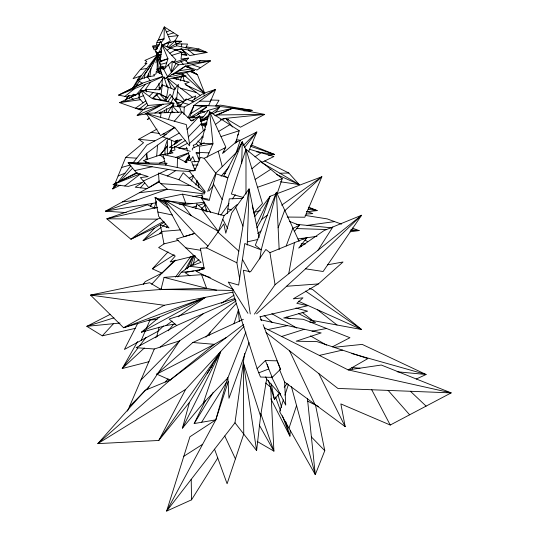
<?xml version="1.0" encoding="UTF-8"?>
<svg xmlns="http://www.w3.org/2000/svg" width="538" height="538" viewBox="0 0 538 538"><rect width="100%" height="100%" fill="white"/><g stroke="black" fill="none" stroke-linecap="round" stroke-linejoin="round"><path stroke-width="0.81" d="M245.987 194.131L245.994 149.241L282.248 178.697L277.157 193.579M167.331 154.473L167.412 139.766L164.07 150.129L160.001 154.964M173.982 103.141L167.856 101.83L165.751 100.498L165.798 97.035L159.113 93.336L152.335 98.588L140.916 90.169L138.602 97.647L143.128 102.778M171.494 149.228L171.622 140.257M177.251 167.486L177.479 157.762L162.879 154.48L165.603 165.058L193.398 170.849M241.703 163.465L242.261 141.696L223.821 175.832L227.863 177.796L218.152 214.776M148.575 76.867L148.676 73.531M247.224 245.113L249.074 188.851L231.71 212.987L225.785 233.203L223.842 223.929L206.585 247.924L200.338 248.307L204.144 268.469L196.363 271.36L233.21 289.525M157.009 71.978L157.486 56.429M166.45 112.637L166.605 108.535M199.181 158.703L199.706 146.175L212.961 143.834L209.618 111.756L239.235 130.734L235.624 143.095M183.915 114.48L184.265 107.082L215.603 89.436L208.67 105.535L194.003 105.401L187.95 117.822M161.857 86.719L162.395 78.36M192.288 150.008L192.396 148.353L204.265 142.745M290.312 430.373L289.942 436.17L270.856 398.779M171.844 113.007L172.402 105.966L184.265 107.082M146.437 91.897L146.618 89.463L159.369 89.759L162.274 84.87L174.299 89.59L178.381 84.311L176.767 97.869L174.359 100.055M156.699 155.892L157.547 145.166M172.288 61.258L168.441 64.775L171.4 72.448L172.288 61.258L178.475 64.842L210.546 60.888L196.995 70.027L185.496 66.093L165.886 78.373L162.947 77.411L159.524 66.806L163.754 69.409L167.553 76.578M160.586 117.365L161.023 112.819M145.737 163.048L145.899 161.413M146.067 159.786L146.733 153.276L167.197 137.93M175.67 142.348L175.845 140.68M244.602 353.493L234.985 422.787L256.613 450.595L260.58 416.15L266.626 379.135L265.738 376.782M173.747 62.018L175.906 59.799L162.194 44.95L167.95 58.75L160.028 61.016L162.194 44.95L181.844 52.253L181.003 59.106L188.502 58.091L185.758 61.224M162.274 84.87L161.03 94.749L168.024 97.97M170.687 153.491L171.245 149.356M160.102 113.531L160.331 111.864M227.244 213.626L229.289 198.858L242.645 198.401M149.86 76.571L150.996 68.608M259.78 258.986L261.199 249.908L276.438 192.248L299.101 241.441M239.699 279.202L236.881 262.8L249.074 188.851L259.114 237.5M166.598 97.311L168.286 87.23M144.251 78.461L145.099 73.612M181.313 46.793L181.831 43.948M195.946 185.059L196.821 180.264M190.244 160.781L190.546 159.154M288.731 273.741L294.434 242.651M195.812 208.737L196.78 203.815L205.361 211.246M155.926 62.865L157.372 55.596M176.699 143.209L177.358 139.988M193.236 264.615L195.059 256.485M156.672 336.943L159.06 327.151M233.324 292.06L205.388 297.332L159.329 317.111L123.565 327.729L90.525 295.073L161.003 289.451L164.07 277.373L201.562 274.683L210.257 277.48M172.214 97.297L174.299 89.59M245.879 332.087L227.877 377.851L203.324 403.002L182.443 428.154L189.437 402.39L220.728 351.475L244.03 326.452M217.756 457.999L191.528 499.836L166.645 511.1L215.799 419.848L227.715 377.642M180.324 80.835L181.474 76.82L171.837 74.58L175.449 73.437L194.373 70.424L185.496 66.093L175.449 73.437L186.168 76.033L167.399 79.301M181.931 75.212L182.389 73.605L204.837 93.612L197.399 74.634L191.36 70.633M164.561 222.14L154.567 228.139L130.929 239.222L106.82 218.798L154.224 208.011L156.363 201.051M283.412 399.868L279.619 411.59L315.281 474.637L324.777 450.696L315.524 405.06M284.925 395.188L288.455 384.253M168.481 119.577L170.788 112.496M233.943 323.782L238.576 309.491M234.985 422.787L166.645 511.1L189.921 436.775L215.799 419.848L228.307 381.543M236.142 152.738L240.311 140.243M288.98 428.14L296.559 405.585M203.324 403.002L220.728 351.475L185.65 389.377L158.784 440.467L97.829 443.621L145.132 390.319L170.102 380.057L243.734 324.407M256.908 227.809L261.878 219.168L270.076 196.296L321.865 176.753L304.804 217.224L287.191 217.049M159.47 51.843L161.978 44.876L160.687 41.453L155.28 51.076L156.82 52.771L160.801 52.132M209.215 335.356L210.351 332.188M249.094 342.598L228.98 398.308L227.877 377.851M191.71 101.077L203.465 93.35L215.603 89.436L194.003 105.401L189.43 117.97L202.987 116.665L199.894 118.696M207.977 246.169L194.783 233.384L183.902 236.781L163.875 199.759L218.334 231.38L224.084 215.637L237.13 204.568M190.244 266.263L193.996 256.135M278.133 227.803L284.71 210.21M286.216 245.933L292.914 228.018M132.482 96.369L133.357 94.143M136.551 85.979L137.129 84.5M157.009 129.086L138.663 139.281L143.552 142.725L125.65 157.499L112.805 188.932L120.236 185.186M185.57 162.469L187.769 157.083M248.455 151.985L256.855 131.978L235.321 142.738L222.51 153.478L225.563 147.607L204.158 158.3L200.425 157.378L194.776 170.64L189.188 170.997L205.139 191.589M194.205 99.564L195.724 95.972L176.713 104.002M141.238 340.339L145.442 330.588M146.41 328.335L149.961 320.083M127.513 411.086L154.319 348.994L179.598 340.863L236.135 300.816M207.069 157.331L212.961 143.834L200.882 143.243L209.618 111.756L225.846 147.143L224.111 148.932M207.688 191.313L215.738 173.182L237.325 151.548M188.139 160.216L189.504 157.163M185.839 47.788L187.52 44.062L176.141 43.834L169.093 47.754M146.921 77.216L157.533 54.789L144.85 60.471L146.76 61.399L144.951 63.699L146.975 63.249L140.357 69.516L133.074 78.683L141.232 75.724L157.533 54.789L148.824 68.521L140.882 79.375M187.157 268.845L193.276 255.94M191.205 181.071L193.344 176.565M256.532 224.81L270.076 196.296L254.77 216.592L252.295 205.819M215.799 419.848L194.191 423.554L205.503 400.366M171.057 102.516L173.189 98.212M166.982 46.873L169.107 42.603L175.166 40.942L176.794 45.797L207.049 52.455L189.779 55.575L181.34 48.998L174.843 49.98M182.443 428.154L220.728 351.475L158.784 440.467L189.437 402.39M171.4 72.448L175.973 63.39L185.785 59.98L188.058 63.659M137.762 323.338L124.412 349.451L158.058 331.233L163.451 326.001M185.28 269.652L192.88 255.698M137.62 341.563L122.22 368.543L149.006 361.677M164.224 44.446L170.358 40.908L164.292 26.9L164.063 38.938L158.32 39.745L164.292 26.9L178.078 35.589L174.884 41.049L181.521 41.271L176.706 44.311M128.185 95.737L125.677 100.001L128.36 95.851M132.368 88.636L139.06 77.264L141.232 75.724L133.242 88.219M168.576 154.043L172.745 147.163M174.413 144.413L176.504 140.969M185.341 162.563L189.706 155.395M194.191 423.554L213.31 392.256M204.453 193.942L167.379 189.235L159.06 182.026L158.542 173.007L178.872 179.726L183.182 172.785L205.099 192.604M201.609 422.276L226.37 382.41M156.497 55.374L159.033 52.509L161.508 52.818M317.992 250.244L332.807 226.996M167.473 145.912L164.937 149.853L165.031 154.83M145.327 73.538L157.533 54.789M207.197 373.54L209.968 369.337M210.889 367.931L212.732 365.127M147.056 389.613L157.278 374.3M158.206 372.908L179.598 340.863L140.916 380.036M171.629 96.215L167.856 101.83L152.335 98.588L157.385 93.356L140.916 90.169L147.896 105.448L174.003 103.357M201.804 198.119L202.745 196.74M152.335 98.588L165.751 100.498L170.062 94.224L176.323 102.2M167.493 112.792L172.617 105.334M184.83 162.099L189.537 155.24M144.823 90.357L150.506 82.22L162.658 76.705M154.998 89.873L163.982 77.028M254.42 314.118L275.053 284.723L361.576 215.247L323.123 271.502L305.557 268.825L256.572 313.836M143.263 284.326L145.199 281.616L161.904 273.136L175.805 260.096M220.815 215.119L229.027 203.626M232.403 198.892L235.301 194.837M250.493 146.289L252.947 142.926M125.751 100.034L129.214 95.307M135.152 87.203L139.941 80.653M175.482 277.11L190.909 256.377M199.013 62.307L200.358 60.512L210.546 60.888L185.496 66.093M177.769 276.962L181.299 272.329L198.973 259.598M137.963 347.972L122.22 368.543L144.265 348.046M139.483 345.981L146.087 337.353M160.021 155.22L167.715 145.267M212.987 113.814L215.859 112.086L219.739 107.075L208.529 110.29L197.244 114.466M115.872 184.985L112.805 188.932L116.833 184.702M117.916 182.355L130.815 165.758M132.765 163.249L146.901 145.058L164.937 135.589M200.371 120.707L208.529 110.29M141.931 108.79L140.889 110.108L119.678 102.657L140.902 92.267M244.494 147.547L256.855 131.978L243.243 145.616M168.32 330.789L173.539 324.219M268.314 380.353L274.454 399.431L279.699 392.875M284.205 387.239L287.218 383.48M157.822 46.678L155.63 49.402L154.15 49.94L152.55 46.012L158.495 45.051L156.397 44.56L157.513 40.538L164.063 38.938L161.534 42.072L156.955 42.549M158.703 45.589L159.645 44.419M294.212 231.656L299.397 225.247L289.444 221.394M208.825 191.024L213.109 185.899M221.131 176.289L229.006 166.861M173.747 104.426L171.804 106.679L159.161 113.323M135.509 95.576L145.462 84.258M174.292 121.205L182.295 112.106L191.716 121.037L199.692 115.865L203.351 130.754L189.497 143.518M202.422 269.195L203.525 267.944M140.378 187.802L144.769 182.859M205.859 337.185L236.209 303.479M161.931 232.846L143.108 240.674L154.567 228.139M203.263 136.02L195.502 144.44L193.135 145.287M151.689 284.246L161.904 273.136L174.171 260.863M192.967 118.024L194.628 116.228M161.904 273.136L152.368 268.818L168.031 251.865M110.377 314.286L86.826 326.324L102.294 335.84L113.518 323.681M165.227 381.967L168.071 378.88M165.886 78.373L178.475 64.842M187.116 129.409L199.692 115.865M119.705 181.683L132.355 168.387M136.955 163.552L146.733 153.276L147.54 159.1M188.367 136.854L201.521 123.31M129.483 406.513L148.905 386.842M149.282 96.336L153.061 92.523M163.754 69.409L168.441 64.775M161.144 68.064L156.04 52.078L156.423 51.709M257.097 368.631L265.389 360.534L277.077 360.85L280.473 369.263L272.181 377.367L260.493 377.044L257.097 368.631L232.598 291.892M305.557 268.825L361.576 215.247L324.132 230.533L298.691 248.092L307.158 237.46L269.935 252.652L265.873 249.484L250.56 271.798L243.398 270.258L250.284 313.957M155.28 337.797L157.123 336.089M146.739 113.895L137.156 115.388L147.896 105.448M159.53 233.566L161.366 231.865M166.269 227.318L167.493 226.182M284.77 210.728L321.865 176.753L281.65 205.186M167.964 47.526L175.166 40.942M204.709 210.835L206.565 209.174M259.982 316.821L307.83 305.685L296.855 303.338L302.961 297.837L293.264 298.832L318.409 283.923L343.015 261.993L327.541 264.817M226.397 337.42L214.285 344.32L170.102 380.057L97.829 443.621L185.65 389.377M170.102 380.057L156.746 374.105L192.86 342.498L243.398 319.296M149.147 117.936L147.257 119.577L149.49 118.407M199.316 270.406L202.389 267.736M206.693 106.934L196.928 115.32L189.43 117.97L206.693 106.934L194.003 105.401M201.38 208.596L205.153 205.402M175.139 324.058L166.027 325.53L141.42 332.188L159.329 317.111M251.912 168.75L260.917 161.36M257.749 233.553L260.93 230.97M237.406 135.22L238.69 134.184M124.897 96.396L134.668 88.622M215.456 124.48L221.811 119.564M160.089 347.138L203.404 313.614M139.423 108.905L146.854 103.162M124.816 185.973L140.29 174.07M160.055 289.821L161.38 288.798M160.358 218.092L157.244 219.141L130.929 239.222L163.969 221.273M167.123 50.29L170.284 47.956M143.108 240.674L161.171 227.406M162.51 226.424L165.859 223.963M200.667 121.043L209.215 114.782M211.192 113.336L219.739 107.075M166.027 325.53L172.133 321.152M178.239 316.781L205.388 297.332L164.204 305.281L123.565 327.729L205.388 297.332L141.42 332.188M145.811 100.875L135.3 108.333L143.545 109.47L162.974 104.237L145.092 113.969M261.878 219.168L267.332 215.308M201.434 198.078L202.806 197.123M178.401 240.318L163.982 243.889L158.636 247.588L175.233 256.054L170.156 261.932L195.247 255.745M130.512 97.526L135.085 94.385L126.793 96.779L118.595 95.118L142.288 83.168L162.624 76.47M254.918 156.874L261.233 152.752M255.146 179.43L270.708 169.322M152.368 268.818L174.137 254.709M221.461 303.304L234.05 295.14M183.808 456.291L202.638 444.274M185.26 140.559L173.956 147.742L169.288 147.419L181.898 139.302L174.413 141.481L162.772 136.8L174.668 127.405L189.477 145.791M159.43 180.976L148.811 187.708L140.411 177.587L148.219 176.592L136.585 172.967L128.131 162.779L167.103 163.263L165.603 165.058L128.131 162.779L175.718 170.647L189.88 171.481M167.217 176.034L175.718 170.647M189.208 178.253L193.424 175.583M191.091 113.39L202.335 106.403M218.643 131.44L229.813 124.695M200.788 121.144L208.683 116.403M129.201 98.346L134.668 95.058M154.883 113.135L171.158 103.585M157.58 48.272L155.63 49.402L156.995 49.684M169.82 53.215L175.59 49.926M168.589 139.14L179.255 133.101M235.348 299.384L176.713 325.503L136.114 347.689L154.319 348.994M159.06 182.026L105.435 211.158L126.235 212.571M187.466 143.296L178.623 148.058L187.184 148.636M203.351 130.754L205.503 129.611M279.558 369.7L284.622 382.014L345.181 426.647L340.863 403.917L390.245 425.033L451.174 392.888L381.287 365.033L348.16 369.895L264.232 327.729M332.343 346.862L349.942 337.709L303.23 319.29L283.687 317.971L307.615 311.186L295.934 308.018M156.746 374.105L214.285 344.32L192.86 342.498M136.982 172.476L113.141 184.608L128.333 186.39L142.873 182.133L135.22 187.197L147.008 188.576M235.072 142.819L236.525 142.086M292.645 228.583L299.397 225.247M143.047 91.218L146.618 89.463M137.251 173.048L113.141 184.608L140.162 173.882M143.283 181.044L168.192 169.403M177.439 158.488L188.851 153.216M416.271 379.028L426.096 374.502L362.188 344.394L334.172 347.286M215.388 115.845L232.537 108.279L264.676 114.406L240.466 127.217L225.718 118.34L220.822 119.47M137.156 115.388L162.974 104.237M166.477 31.937L169.968 30.478M207.843 118.494L200.896 121.366L207.749 118.777M214.79 115.623L232.537 108.279L215.859 112.086M138.602 97.647L143.424 95.663M118.091 175.993L125.072 173.155M150.506 82.22L118.595 95.118L142.503 83.37L137.466 80.075L147.331 76.82L154.601 75.818L153.586 74.721L156.06 73.894L156.215 71.581L162.025 74.311M175.886 99.772L177.298 99.221L183.458 101.79M258.791 372.841L268.785 368.947L267.198 364.461M227.07 119.786L228.603 119.207M249.128 111.494L252.181 110.344L220.345 105.132L215.677 105.979L196.242 105.34M196.168 50.061L199.013 48.998L207.049 52.455L181.34 48.998L175.233 50.283M156.82 52.771L161.756 51.043M170.055 48.151L176.794 45.797M159.282 163.196L164.742 161.292M175.61 157.493L188.791 152.893M257.527 187.285L282.248 178.697M190.297 151.326L174.346 146.484L174.958 149.927L170.754 151.36L173.034 152.893L160.122 154.991L143.316 160.654L149.322 163.196M192.187 207.419L196.8 205.893M198.34 205.381L204.393 203.377M260.426 210.432L254.05 212.51L262.45 203.505L245.994 149.241L231.387 193.989L243.68 197.607M161.978 44.876L169.107 42.603M220.997 136.565L239.235 130.734M281.656 336.485L304.347 329.276M113.969 317.837L86.826 326.324L120.061 323.035M167.668 34.694L173.687 32.825M235.005 298.469L169.087 319.027L176.713 325.503M171.804 55.36L181.844 52.253M158.098 70.263L160.411 69.55M161.951 69.072L165.038 68.124L167.95 58.75L159.779 62.045L161.205 66.759L164.581 66.82L156.787 69.267L161.38 72.751M223.223 152.153L224.81 151.682M186.551 66.954L188.105 66.49M173.209 62.576L188.502 58.091M121.561 167.506L130.203 164.978M206.76 123.827L201.199 125.004M220.977 119.712L225.718 118.34L264.676 114.406L217.675 114.964M194.373 70.424L182.382 73.572L175.449 73.437M160.492 64.405L166.686 62.812M139.181 97.708L119.678 102.657L140.364 99.698M159.409 71.258L160.842 70.922M201.259 123.989L206.962 122.671M319.35 355.416L342.43 350.103M102.294 335.84L135.179 328.388M247.561 241.811L257.863 239.484M134.628 170.607L152.099 166.746M157.641 199.342L182.476 194.157L208.307 199.188M267.823 329.538L287.507 325.625M203.936 268.899L185.018 272.631L189.921 275.88M311.973 331.206L326.586 328.496M187.48 62.724L200.358 60.512M156.37 202.745L105.435 211.158L167.379 189.235L139.295 192.759M192.833 196.626L202.779 194.951M140.357 69.516L146.914 68.434M152.947 46.994L158.226 46.174M157.244 219.141L106.82 218.798L147.412 204.749L154.224 208.011L157.54 207.5M179.107 204.178L185.738 203.156L192.644 203.539L204.722 202.201M201.273 124.816L206.995 123.942M179.107 70.767L191.326 68.938M223.27 173.727L225.684 173.377M307.097 225.388L334.609 221.609M297.958 238.953L316.956 236.35M349.996 231.824L359.088 230.58L352.202 228.058M122.435 201.918L136.538 200.149M168.542 36.718L178.078 35.589M268.106 155.166L274.521 154.426L251.246 144.978M154.224 208.011L157.493 207.628M182.012 204.776L192.644 203.539M306.741 211.73L317.158 210.6L308.61 207.15M181.299 272.329L193.579 271.017M195.22 270.843L196.854 270.668M167.089 42.791L171.097 42.367M175.106 41.944L181.521 41.271M190.566 120.33L193.808 120.001M148.38 320.238L157.096 319.377M161.602 231.454L180.472 229.921M153.35 47.976L157.015 47.68M185.65 66.504L187.264 66.382M286.579 286.263L318.409 283.923M243.929 110.936L252.181 110.344L215.677 105.979L219.04 100.25L210.385 100.007M306.088 214.043L312.8 213.613L306.613 211.347M198.986 161.42L191.629 161.73L195.112 170.68M182.295 112.106L146.148 113.316L160.526 135.542L174.668 127.405L146.148 113.316L186.296 124.567L189.739 144.971M192.934 165.085L197.964 164.924M279.874 173.229L288.792 173.007L299.175 184.534L280.278 181.763M164.204 305.281L90.525 295.073L149.692 282.726L161.003 289.451L206.605 288.328L216.612 290.17L233.714 290.473M236.424 139.914L238.832 139.941L240.385 140.573M196.067 152.53L199.215 152.563M161.003 289.451L216.612 290.17M199.786 101.131L210.493 101.305M156.74 52.482L156.04 52.078M177.621 104.728L181.669 104.863M296.357 228.556L326.465 229.531M350.722 230.311L359.088 230.58L350.837 229.76M199.443 152.442L209.006 152.886M301.219 243.727L305.396 243.963M125.65 157.499L136.713 158.172M160.963 183.673L190.176 185.583M309.693 322.094L315.557 322.477L298.435 313.513M194.245 168.448L195.785 168.569M181.319 54.62L186.881 55.118L181.34 48.998M359.949 368.241L351.886 367.481L352.572 368.994M397.138 371.765L426.096 374.502L351.852 353.547M186.094 66.712L189.948 67.095M138.663 139.281L154.87 140.875M296.297 224.306L331.852 227.863M204.373 268.079L190.21 266.35L201.071 262.315L176.451 238.986L194.783 233.384L163.875 199.759L224.084 215.637M206.101 125.381L202.806 124.971L205.543 126.874M160.142 199.921L185.738 203.156L182.476 194.157M151.138 132.348L159.12 133.404M163.108 133.935L166.303 134.352M308.086 209.289L317.158 210.6L308.415 207.675M256.559 151.803L274.521 154.426L250.688 146.336M161.124 57.062L157.298 54.116L161.447 54.748M305.113 215.388L327.232 218.905L341.495 224.131M185.812 247.857L200.6 250.278M195.94 153.108L199.753 153.733M186.269 46.84L199.013 48.998M169.06 76.349L176.78 77.667M181.171 54.096L186.881 55.118M310.204 320.063L361.576 329.525L312.571 289.437L309.337 288.583M180.163 52.112L184.978 53.02M157.869 211.985L172.456 215.025M260.412 319.747L321.179 332.928L296.129 341.2L317.003 341.623L367.851 358.59L348.16 369.895L451.174 392.888L337.864 388.423L266.028 332.504M173.243 127.614L174.85 127.977M173.209 78.306L189.275 82.22L184.803 83.706L200.492 95.609M177.58 105.26L180.775 106.067M200.701 111.144L204.689 112.16M164.07 277.373L206.605 288.328L201.562 274.683M227.89 208.966L231.784 209.981M182.786 102.785L188.946 104.446M180.533 88.151L196.558 92.63M249.323 149.214L273.936 156.518L261.542 162.489L299.175 184.534L276.424 174.42M235.59 141.212L237.177 141.75M192.201 64.701L200.553 67.627M193.633 101.803L186.108 98.952L179.463 106.625L181.326 111.857M189.699 71.339L197.399 74.634L190.701 71.332M286.263 317.151L290.096 318.819M298.328 301.172L361.576 329.525L305.523 291.078M176.054 101.635L179.107 103.014M185.798 84.991L204.07 93.262M157.399 93.087L158.851 93.753M165.536 202.335L155.072 197.379L158.71 216.39L169.033 227.924L160.364 224.998L163.982 243.889M206.585 247.924L236.881 262.8M264.703 160.97L288.792 173.007M307.702 401.16L318.469 406.533M201.71 136.887L203.182 137.634M198.199 158.118L199.699 158.878M178.872 179.726L204.736 193.122M177.479 157.762L186.894 162.698L186.753 159.799L190.418 160.6L192.812 156.585L194.998 161.992M157.298 54.116L160.882 56.113M271.818 313.667L296.808 328.039M310.493 335.907L326.505 345.114M257.238 441.463L273.916 451.126L270.722 387.225L265.59 383.009M302.006 238.233L303.445 239.101M304.885 239.975L307.756 241.717M172.019 111.406L174.083 112.677M167.136 204.83L155.072 197.379L169.161 208.892M174.756 77.741L176.76 79.2M160.425 88.245L159.174 87.331L158.966 83.262M168.374 78.81L192.691 97.492M317.501 309.767L337.017 324.999M302.114 312.289L312.652 320.514M160.122 154.991L164.554 158.481M188.226 49.926L194.319 54.755M130.768 97.23L133.242 99.214M264.104 315.416L272.127 322.423M217.944 232.134L238.811 251.105M197.883 141.057L201.528 144.433M410.427 391.287L426.096 406.116M311.394 436.95L324.777 450.696M180.882 61.682L183.27 64.251M159.113 93.336L165.751 100.498M175.993 97.822L177.668 99.651M172.402 105.966L178.334 112.576M388.14 390.406L409.633 414.805M266.626 379.135L280.681 395.04L280.204 393.433M156.787 95.139L160.862 99.806M186.081 72.166L204.837 93.612M196.35 143.592L198.441 146.161M167.742 79.543L175.469 89.133M177.527 91.689L184.736 100.64M225.718 118.34L232.618 127.002M204.158 158.3L215.738 173.182M147.331 76.82L150.317 80.687M201.891 209.786L218.334 231.38M182.96 204.796L191.219 215.637M138.044 93.666L139.793 96.107M160.6 89.362L159.174 87.331L159.214 89.792M176.935 76.914L178.744 79.611M210.627 212.281L201.649 198.556L209.242 200.439L215.94 173.794L227.863 177.796L242.261 141.696L246.209 150.512M247.904 313.291L228.26 282.06L238.65 285.059L244.77 243.546L261.199 249.908L255.342 245.207L276.438 192.248L279.168 249.632M213.398 183.929L222.167 199.504M259.303 425.087L273.916 451.126L260.648 413.245M242.443 259.336L249.565 272.248M158.327 56.234L161.084 61.298M371.738 389.761L390.245 425.033M222.772 219.235L227.735 228.711M158.354 71.056L159.463 73.269M271.569 376.862L285.725 405.134L284.622 382.014M318.832 373.607L345.181 426.647M289.599 350.857L314.905 404.334M224.77 435.988L235.422 458.907M300.816 245.167L301.502 246.66M265.389 360.534L272.181 377.367M175.025 142.335L175.623 143.875M157.426 52.892L160.775 61.507M162.604 66.208L163.216 67.768M167.479 78.736L171.131 88.131M175.395 99.093L177.224 103.794M177.829 105.361L178.441 106.927M193.364 145.3L194.279 147.647M196.713 153.915L199.154 160.176M260.069 316.795L261.589 320.715M263.116 324.629L280.473 369.263M235.738 207.399L242.934 226.101M275.496 396.957L280.695 411.079M282.43 415.78L289.942 436.17L285.792 421.812M214.554 449.19L227.103 483.736L243.734 434.085L243.351 362.491L260.58 416.15M203.465 93.35L204.332 95.784M163.949 76.86L167.271 87.25M172.375 103.242L173.391 106.437M186.41 147.204L187.681 151.198M188.192 152.799L190.748 160.795M197.123 180.781L199.168 187.17M201.723 195.166L202.739 198.367M204.272 203.162L207.076 211.952M164.386 110.377L165.099 112.765M277.951 394.677L281.643 407.448M291.428 386.654L315.281 474.637L307.454 398.685M218.246 151.265L222.234 166.666M182.389 73.605L184.278 81.494M271.199 383.897L274.454 399.431M269.935 252.652L275.053 284.723M243.351 362.491L256.613 450.595M238.267 310.5L239.363 321.314M166.982 85.044L167.069 86.598M157.621 56.416L158.434 72.684M191.219 479.345L191.528 499.836M198.596 184.03L198.603 187.278M152.227 203.445L150.331 206.047L152.227 203.445"/></g></svg>
